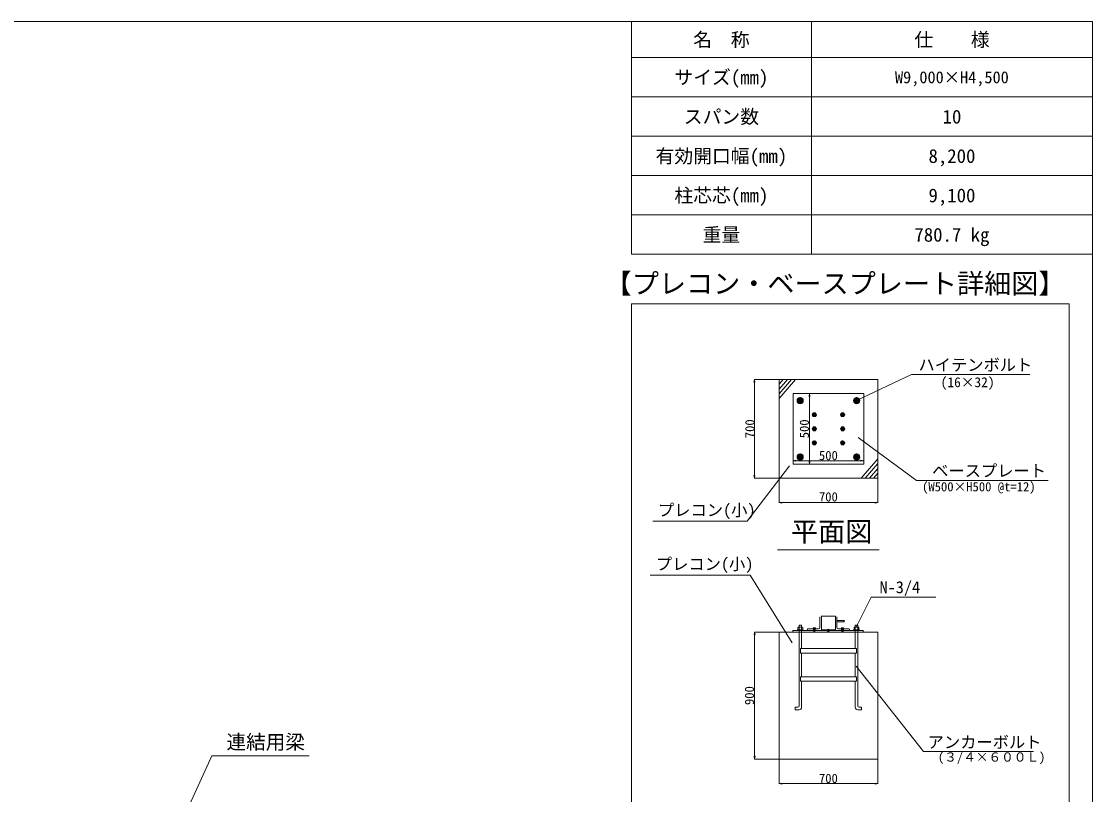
# Model space of a CAD drawing. Units: millimetres, scale not verified. Extents: x -10338 to 10338, y -7128 to 7128.
# Drawn here: x 1594 to 10338, y 814 to 7128 of the extents above; entities that cross this region are included whole.
import ezdxf
from ezdxf.enums import TextEntityAlignment as Align

# ---------------------------------------------------------------- set-up
doc = ezdxf.new("R2010")
doc.units = ezdxf.units.MM
doc.header["$LTSCALE"] = 40
doc.header["$PDMODE"] = 32
doc.header["$PDSIZE"] = 20
doc.linetypes.add('CHAIN2', pattern=[12, 9, -1, 1, -1])
doc.linetypes.add('DOUBLE_CHAIN2', pattern=[12.8, 9, -1, 0.6, -0.6, 0.6, -1])
for name, color, linetype, lineweight in [('0-7_MOJI', 7, 'Continuous', 9), ('0-8_TEXT', 7, 'Continuous', 9), ('0-B_図面枠', 7, 'Continuous', 9)]:
    doc.layers.add(name, color=color, linetype=linetype, lineweight=lineweight)
doc.styles.add('ＭＳ ゴシック', font='')
doc.styles.get('ＭＳ ゴシック').set_extended_font_data('MS Gothic')

msp = doc.modelspace()

# ---------------------------------------------------------------- linework, layer by layer
at = {"layer": '0-7_MOJI'}
for p, q in [((6573.32, 7127.75), (10338.45, 7127.75)), ((6573.32, 7127.75), (6573.32, 5226.88)), ((8043.72, 7127.75), (8043.72, 5226.88)), ((10338.45, 7127.75), (10338.45, 5226.88)), ((6573.32, 6833.97), (10338.45, 6833.97)), ((6573.32, 6512.55), (10338.45, 6512.55)), ((6573.32, 6191.13), (10338.45, 6191.13)), ((6573.32, 5869.71), (10338.45, 5869.71)), ((6573.32, 5548.29), (10338.45, 5548.29)), ((6573.32, 5226.88), (10338.45, 5226.88))]:
    msp.add_line(p, q, dxfattribs=at)
at = {"layer": '0-8_TEXT'}
msp.add_lwpolyline([(2939.27, 670.03), (3148.44, 1131.24), (3943.91, 1131.24)], dxfattribs=at)
at = {"layer": '0-B_図面枠', "color": 134}
for p, q in [((7574.24, 4181.75), (7578.08, 4204.8)), ((7578.08, 4204.8), (7581.92, 4181.75)), ((7574.24, 4181.75), (7581.92, 4181.75)), ((8023.78, 4066.2), (8027.62, 4089.26)), ((8023.78, 4066.2), (8031.46, 4066.2)), ((8027.62, 4089.26), (8031.46, 4066.2)), ((7916.93, 3544.62), (7893.88, 3540.78)), ((7893.88, 3540.78), (7916.93, 3536.94)), ((7916.93, 3544.62), (7916.93, 3536.94)), ((8023.78, 3536.01), (8027.62, 3512.96)), ((8023.78, 3536.01), (8031.46, 3536.01)), ((8027.62, 3512.96), (8031.46, 3536.01)), ((8447.12, 3544.62), (8470.18, 3540.78)), ((8447.12, 3544.62), (8447.12, 3536.94)), ((8470.18, 3540.78), (8447.12, 3536.94)), ((7574.24, 3421.04), (7578.08, 3397.98)), ((7574.24, 3421.04), (7581.92, 3421.04)), ((7578.08, 3397.98), (7581.92, 3421.04)), ((7801.67, 3202.44), (7778.62, 3198.6)), ((7778.62, 3198.6), (7801.67, 3194.76)), ((7801.67, 3202.44), (7801.67, 3194.76)), ((8562.38, 3202.44), (8585.44, 3198.6)), ((8562.38, 3202.44), (8562.38, 3194.76)), ((8585.44, 3198.6), (8562.38, 3194.76)), ((7575.4, 2118.39), (7579.24, 2141.44)), ((7575.4, 2118.39), (7583.08, 2118.39)), ((7579.24, 2141.44), (7583.08, 2118.39)), ((7575.4, 1127.16), (7579.24, 1104.1)), ((7575.4, 1127.16), (7583.08, 1127.16)), ((7579.24, 1104.1), (7583.08, 1127.16)), ((7801.67, 908.22), (7778.62, 904.38)), ((7778.62, 904.38), (7801.67, 900.54)), ((7801.67, 908.22), (7801.67, 900.54)), ((8562.38, 908.22), (8585.44, 904.38)), ((8562.38, 908.22), (8562.38, 900.54)), ((8585.44, 904.38), (8562.38, 900.54))]:
    msp.add_line(p, q, dxfattribs=at)
at = {"layer": '0-B_図面枠'}
for p, q in [((7777.46, 4204.8), (7576.93, 4204.8)), ((7778.62, 4204.8), (8585.44, 4204.8)), ((7778.62, 3397.98), (7778.62, 4204.8)), ((7778.62, 4125.48), (7847, 4204.8)), ((7778.62, 4085.34), (7881.61, 4204.8)), ((7778.62, 4047.97), (7913.83, 4204.8)), ((7778.62, 4164.64), (7813.24, 4204.8)), ((8412.54, 4031.63), (8858.98, 4245.75)), ((8585.44, 4204.8), (8585.44, 3397.98)), ((9825.77, 4245.75), (8858.98, 4245.75)), ((7578.08, 4181.75), (7578.08, 3421.04)), ((7893.88, 3512.96), (7893.88, 4089.26)), ((7893.88, 4089.26), (8470.18, 4089.26)), ((7940.86, 4050.07), (7930.21, 4031.63)), ((7930.21, 4031.63), (7940.86, 4013.19)), ((7962.15, 4050.07), (7940.86, 4050.07)), ((7972.8, 4031.63), (7962.15, 4050.07)), ((7962.15, 4013.19), (7972.8, 4031.63)), ((8027.62, 4089.26), (8026.47, 4089.26)), ((8027.62, 4066.2), (8027.62, 3536.01)), ((8401.9, 4050.07), (8391.25, 4031.63)), ((8391.25, 4031.63), (8401.9, 4013.19)), ((8423.19, 4050.07), (8401.9, 4050.07)), ((8433.84, 4031.63), (8423.19, 4050.07)), ((8423.19, 4013.19), (8433.84, 4031.63)), ((8470.18, 4089.26), (8470.18, 3512.96)), ((7940.86, 4013.19), (7962.15, 4013.19)), ((8401.9, 4013.19), (8423.19, 4013.19)), ((8057.78, 3931.93), (8048.8, 3916.37)), ((8048.8, 3916.37), (8057.78, 3900.81)), ((8075.75, 3931.93), (8057.78, 3931.93)), ((8057.78, 3900.81), (8075.75, 3900.81)), ((8084.73, 3916.37), (8075.75, 3931.93)), ((8075.75, 3900.81), (8084.73, 3916.37)), ((8288.3, 3931.93), (8279.32, 3916.37)), ((8279.32, 3916.37), (8288.3, 3900.81)), ((8306.27, 3931.93), (8288.3, 3931.93)), ((8288.3, 3900.81), (8306.27, 3900.81)), ((8315.25, 3916.37), (8306.27, 3931.93)), ((8306.27, 3900.81), (8315.25, 3916.37)), ((8057.78, 3816.67), (8048.8, 3801.11)), ((8048.8, 3801.11), (8057.78, 3785.55)), ((8075.75, 3816.67), (8057.78, 3816.67)), ((8057.78, 3785.55), (8075.75, 3785.55)), ((8084.73, 3801.11), (8075.75, 3816.67)), ((8075.75, 3785.55), (8084.73, 3801.11)), ((8288.3, 3816.67), (8279.32, 3801.11)), ((8279.32, 3801.11), (8288.3, 3785.55)), ((8306.27, 3816.67), (8288.3, 3816.67)), ((8288.3, 3785.55), (8306.27, 3785.55)), ((8315.25, 3801.11), (8306.27, 3816.67)), ((8306.27, 3785.55), (8315.25, 3801.11)), ((8057.78, 3701.41), (8048.8, 3685.85)), ((8048.8, 3685.85), (8057.78, 3670.29)), ((8075.75, 3701.41), (8057.78, 3701.41)), ((8084.73, 3685.85), (8075.75, 3701.41)), ((8075.75, 3670.29), (8084.73, 3685.85)), ((8288.3, 3701.41), (8279.32, 3685.85)), ((8279.32, 3685.85), (8288.3, 3670.29)), ((8306.27, 3701.41), (8288.3, 3701.41)), ((8315.25, 3685.85), (8306.27, 3701.41)), ((8306.27, 3670.29), (8315.25, 3685.85)), ((8425.19, 3729.13), (8902.29, 3377.73)), ((7940.86, 3589.03), (7930.21, 3570.59)), ((7962.15, 3589.03), (7940.86, 3589.03)), ((7972.8, 3570.59), (7962.15, 3589.03)), ((8057.78, 3670.29), (8075.75, 3670.29)), ((8288.3, 3670.29), (8306.27, 3670.29)), ((8401.9, 3589.03), (8391.25, 3570.59)), ((8423.19, 3589.03), (8401.9, 3589.03)), ((8433.84, 3570.59), (8423.19, 3589.03)), ((7519.67, 3047.7), (7863.24, 3499.92)), ((7893.88, 3539.39), (7893.88, 3541.93)), ((8470.18, 3512.96), (7893.88, 3512.96)), ((8447.12, 3540.78), (7916.93, 3540.78)), ((7930.21, 3570.59), (7940.86, 3552.15)), ((7940.86, 3552.15), (7962.15, 3552.15)), ((7962.15, 3552.15), (7972.8, 3570.59)), ((8391.25, 3570.59), (8401.9, 3552.15)), ((8401.9, 3552.15), (8423.19, 3552.15)), ((8423.19, 3552.15), (8433.84, 3570.59)), ((8585.44, 3554.82), (8450.22, 3397.98)), ((8470.18, 3538.24), (8470.18, 3541.93)), ((8585.44, 3517.45), (8482.44, 3397.98)), ((8585.44, 3477.3), (8517.05, 3397.98)), ((8585.44, 3438.15), (8550.8, 3397.98)), ((7777.46, 3397.98), (7576.93, 3397.98)), ((8585.44, 3397.98), (7778.62, 3397.98)), ((7778.62, 3397.98), (7778.62, 3197.45)), ((8585.44, 3396.83), (8585.44, 3197.45)), ((9974.7, 3377.73), (8902.29, 3377.73)), ((7801.67, 3198.6), (8562.38, 3198.6)), ((7519.67, 3047.7), (6748.76, 3047.7)), ((7767.54, 2812.13), (8596.51, 2812.13)), ((7542.57, 2607.22), (6726.27, 2607.22)), ((7542.57, 2607.22), (7886.13, 2053.68)), ((8531.06, 2425.58), (8411.09, 2187.92)), ((8531.06, 2425.58), (9058.94, 2425.58)), ((7942.6, 1537.86), (7942.6, 2196.12)), ((7944.89, 2198.41), (7960.95, 2198.41)), ((7963.24, 2196.12), (7963.24, 2005.76)), ((8112.87, 2264.33), (8112.87, 2177.9)), ((8239.66, 2270.1), (8122.32, 2270.1)), ((8124.4, 2154.84), (8124.4, 2270.1)), ((8239.66, 2154.84), (8239.66, 2270.1)), ((8251.18, 2264.33), (8251.18, 2177.9)), ((8306.5, 2235.52), (8251.18, 2235.52)), ((8306.5, 2224), (8251.18, 2224)), ((8401.31, 2005.76), (8401.31, 2197.26)), ((8402.46, 2198.41), (8420.8, 2198.41)), ((8421.95, 2197.26), (8421.95, 1537.86)), ((7777.46, 2141.44), (7578.08, 2141.44)), ((7579.24, 2118.39), (7579.24, 1127.16)), ((7778.62, 2141.44), (8585.44, 2141.07)), ((7778.62, 2141.44), (7778.62, 1104.1)), ((8467.23, 2154.84), (7890.98, 2154.84)), ((7890.99, 2155.35), (7890.99, 2141.59)), ((7933.42, 2177.71), (7933.42, 2159.36)), ((7970.12, 2180), (7935.72, 2180)), ((7972.42, 2159.36), (7972.42, 2177.71)), ((8009.15, 2160.61), (8009.15, 2154.84)), ((8354.9, 2154.84), (8009.15, 2154.84)), ((8101.35, 2166.37), (8014.91, 2166.37)), ((8058.42, 2173.27), (8058.42, 2168.68)), ((8074.48, 2175.56), (8060.72, 2175.56)), ((8063.01, 2175.56), (8063.01, 2168.68)), ((8072.18, 2175.56), (8072.18, 2168.68)), ((8076.77, 2168.68), (8076.77, 2173.27)), ((8262.7, 2166.37), (8349.14, 2166.37)), ((8287.78, 2173.27), (8287.78, 2168.68)), ((8303.83, 2175.56), (8290.07, 2175.56)), ((8292.36, 2175.56), (8292.36, 2168.68)), ((8301.54, 2175.56), (8301.54, 2168.68)), ((8306.12, 2168.68), (8306.12, 2173.27)), ((8354.9, 2160.61), (8354.9, 2154.84)), ((8392.13, 2177.71), (8392.13, 2159.36)), ((8428.83, 2180), (8394.42, 2180)), ((8431.12, 2159.36), (8431.12, 2177.71)), ((8466.67, 2155.35), (8466.67, 2141.59)), ((8585.44, 1104.1), (8585.44, 2141.07)), ((7963.24, 1969.06), (7963.24, 1776.4)), ((8401.31, 1776.4), (8401.31, 1969.06)), ((8408.64, 1861.96), (8958.91, 1166.15)), ((7963.24, 1739.7), (7963.24, 1527.53)), ((8401.31, 1527.53), (8401.31, 1739.7)), ((7942.6, 1506.89), (7911.64, 1506.89)), ((8421.95, 1506.89), (8452.91, 1506.89)), ((9856.92, 1166.15), (8958.91, 1166.15)), ((7777.46, 1104.1), (7578.08, 1104.1)), ((7778.62, 1104.1), (8585.44, 1104.1)), ((7778.62, 1103.76), (7778.62, 903.22)), ((8585.44, 1102.6), (8585.44, 903.22)), ((7801.67, 904.38), (8562.38, 904.38))]:
    msp.add_line(p, q, dxfattribs=at)
at = {"layer": '0-B_図面枠', "linetype": 'CHAIN2'}
for p, q in [((7923.84, 4031.63), (7979.17, 4031.63)), ((7951.5, 4059.29), (7951.5, 4003.96)), ((8384.88, 4031.63), (8440.21, 4031.63)), ((8412.54, 4059.29), (8412.54, 4003.96)), ((8066.76, 3935.04), (8066.76, 3897.7)), ((8297.28, 3935.04), (8297.28, 3897.7)), ((8046.54, 3916.37), (8086.99, 3916.37)), ((8277.06, 3916.37), (8317.51, 3916.37)), ((8046.54, 3801.11), (8086.99, 3801.11)), ((8066.76, 3819.78), (8066.76, 3782.44)), ((8277.06, 3801.11), (8317.51, 3801.11)), ((8297.28, 3819.78), (8297.28, 3782.44)), ((8046.54, 3685.85), (8086.99, 3685.85)), ((8066.76, 3704.52), (8066.76, 3667.18)), ((8277.06, 3685.85), (8317.51, 3685.85)), ((8297.28, 3704.52), (8297.28, 3667.18)), ((7951.5, 3598.25), (7951.5, 3542.92)), ((8412.54, 3598.25), (8412.54, 3542.92)), ((7923.84, 3570.59), (7979.17, 3570.59)), ((8384.88, 3570.59), (8440.21, 3570.59))]:
    msp.add_line(p, q, dxfattribs=at)
at = {"layer": '0-B_図面枠', "linetype": 'DOUBLE_CHAIN2'}
for p, q in [((8060.72, 2166.39), (8060.72, 2154.92)), ((8063.01, 2166.39), (8072.18, 2166.39)), ((8063.01, 2164.1), (8072.18, 2166.39)), ((8063.01, 2161.8), (8072.18, 2164.1)), ((8063.01, 2159.51), (8072.18, 2161.8)), ((8063.01, 2157.22), (8072.18, 2159.51)), ((8063.01, 2154.92), (8072.18, 2157.22)), ((8063.01, 2152.63), (8072.18, 2154.92)), ((8063.01, 2150.34), (8072.18, 2152.63)), ((8063.01, 2148.04), (8072.18, 2150.34)), ((8063.01, 2145.75), (8072.18, 2148.04)), ((8063.01, 2143.46), (8072.18, 2145.75)), ((8063.01, 2141.16), (8072.18, 2143.46)), ((8074.48, 2166.39), (8074.48, 2154.92)), ((8124.4, 2160.03), (8239.65, 2160.03)), ((8290.07, 2166.39), (8290.07, 2154.92)), ((8292.36, 2166.39), (8301.54, 2166.39)), ((8292.36, 2164.1), (8301.54, 2166.39)), ((8292.36, 2161.8), (8301.54, 2164.1)), ((8292.36, 2159.51), (8301.54, 2161.8)), ((8292.36, 2157.22), (8301.54, 2159.51)), ((8292.36, 2154.92), (8301.54, 2157.22)), ((8292.36, 2152.63), (8301.54, 2154.92)), ((8292.36, 2150.34), (8301.54, 2152.63)), ((8292.36, 2148.04), (8301.54, 2150.34)), ((8292.36, 2145.75), (8301.54, 2148.04)), ((8292.36, 2143.46), (8301.54, 2145.75)), ((8292.36, 2141.16), (8301.54, 2143.46)), ((8303.83, 2166.39), (8303.83, 2154.92))]:
    msp.add_line(p, q, dxfattribs=at)
at = {"layer": '0-B_図面枠'}
for points in [[(-10338.45, -7127.75), (10338.45, -7127.75), (10338.45, 7127.75), (-10338.45, 7127.75)], [(7911.64, 1506.89), (7911.64, 1527.53), (7932.28, 1527.53)], [(8452.91, 1506.89), (8452.91, 1527.53), (8432.27, 1527.53)]]:
    msp.add_lwpolyline(points, dxfattribs=at)
for points in [[(6573.32, 4821.56), (10148.67, 4821.56), (10148.67, 92.12), (6573.32, 92.12)], [(7928.84, 2159.36), (7977, 2159.36), (7977, 2154.78), (7928.84, 2154.78)], [(8053.84, 2166.39), (8081.36, 2166.39), (8081.36, 2168.68), (8053.84, 2168.68)], [(8283.19, 2166.39), (8310.71, 2166.39), (8310.71, 2168.68), (8283.19, 2168.68)], [(8387.54, 2159.36), (8435.71, 2159.36), (8435.71, 2154.78), (8387.54, 2154.78)], [(7952.92, 1969.06), (8411.63, 1969.06), (8411.63, 2005.76), (7952.92, 2005.76)], [(7952.92, 1739.7), (8411.63, 1739.7), (8411.63, 1776.4), (7952.92, 1776.4)]]:
    msp.add_lwpolyline(points, close=True, dxfattribs=at)
at = {"layer": '0-B_図面枠', "linetype": 'DOUBLE_CHAIN2'}
for points in [[(8072.18, 2168.68), (8072.18, 2141.16), (8063.01, 2141.16), (8063.01, 2168.68)], [(8301.54, 2168.68), (8301.54, 2141.16), (8292.36, 2141.16), (8292.36, 2168.68)]]:
    msp.add_lwpolyline(points, dxfattribs=at)
at = {"layer": '0-B_図面枠'}
for centre, radius in [((7951.5, 4031.63), 25.36), ((7951.5, 4031.63), 18.44), ((7951.5, 4031.63), 14.98), ((7951.5, 4031.63), 12.68), ((7951.5, 4031.63), 11.12), ((8412.54, 4031.63), 25.36), ((8412.54, 4031.63), 18.44), ((8412.54, 4031.63), 14.98), ((8412.54, 4031.63), 12.68), ((8412.54, 4031.63), 11.12), ((8066.76, 3916.37), 15.56), ((8297.28, 3916.37), 15.56), ((8066.76, 3801.11), 15.56), ((8297.28, 3801.11), 15.56), ((8066.76, 3685.85), 15.56), ((8297.28, 3685.85), 15.56), ((7951.5, 3570.59), 25.36), ((7951.5, 3570.59), 18.44), ((7951.5, 3570.59), 14.98), ((8412.54, 3570.59), 25.36), ((8412.54, 3570.59), 18.44), ((8412.54, 3570.59), 14.98), ((7951.5, 3570.59), 12.68), ((7951.5, 3570.59), 11.12), ((8412.54, 3570.59), 12.68), ((8412.54, 3570.59), 11.12)]:
    msp.add_circle(centre, radius, dxfattribs=at)
for centre, radius, start, end in [((7944.89, 2196.12), 2.29, 90, 180), ((7960.95, 2196.12), 2.29, 0, 90), ((8306.5, 2229.76), 5.76, 270, 90), ((8402.46, 2197.26), 1.15, 90, 180), ((8420.8, 2197.26), 1.15, 0, 90), ((7935.72, 2177.71), 2.29, 90, 180), ((7970.12, 2177.71), 2.29, 0, 90), ((8014.91, 2160.61), 5.76, 90, 180), ((8060.72, 2173.27), 2.29, 90, 180), ((8074.48, 2173.27), 2.29, 0, 90), ((8101.35, 2177.9), 11.52, 270, 0), ((8262.7, 2177.9), 11.52, 180, 270), ((8290.07, 2173.27), 2.29, 90, 180), ((8303.83, 2173.27), 2.29, 0, 90), ((8349.14, 2160.61), 5.76, 0, 90), ((8394.42, 2177.71), 2.29, 90, 180), ((8428.83, 2177.71), 2.29, 0, 90), ((7932.28, 1537.86), 10.32, 270, 0), ((7942.6, 1527.53), 20.64, 270, 0), ((8421.95, 1527.53), 20.64, 180, 270), ((8432.27, 1537.86), 10.32, 180, 270)]:
    msp.add_arc(centre, radius, start, end, dxfattribs=at)
at = {"layer": '0-B_図面枠', "linetype": 'DOUBLE_CHAIN2'}
for centre in [(8060.72, 2173.27), (8290.07, 2173.27)]:
    msp.add_arc(centre, 2.29, 90, 180, dxfattribs=at)
at = {"layer": '0-B_図面枠'}
for p in [(7951.5, 4031.63), (8412.54, 4031.63), (8066.76, 3916.37), (8297.28, 3916.37), (8066.76, 3801.11), (8297.28, 3801.11), (8066.76, 3685.85), (8297.28, 3685.85), (7951.5, 3570.59), (8412.54, 3570.59), (8182.03, 2154.84)]:
    msp.add_point(p, dxfattribs=at)

# ---------------------------------------------------------------- texts
at = {"layer": '0-7_MOJI', "style": 'ＭＳ ゴシック'}
for s, height, p in [('名\u3000称', 112.6, (7078.13, 6888.7)), ('仕\u3000\u3000様', 112.6, (8883.9, 6888.7)), ('サイズ(mm)', 112.6, (6924.53, 6581.1)), ('W9,000×H4,500', 97.58, (8725.26, 6593.4)), ('スパン数', 112.6, (7001.33, 6259.68)), ('10', 112.6, (9114.29, 6259.68)), ('有効開口幅(mm)', 112.6, (6770.94, 5938.26)), ('8,200', 112.6, (8999.1, 5938.26)), ('柱芯芯(mm)', 112.6, (6924.53, 5616.84)), ('9,100', 112.6, (8999.1, 5616.84)), ('重量', 112.6, (7154.92, 5295.43)), ('780.7 kg', 112.6, (8883.9, 5295.43))]:
    msp.add_text(s, height=height, dxfattribs=at).set_placement(p, align=Align.BOTTOM_LEFT)
at = {"layer": '0-8_TEXT', "style": 'ＭＳ ゴシック'}
msp.add_text('連結用梁', height=117.3, dxfattribs=at).set_placement((3268.49, 1149.39), align=Align.BOTTOM_LEFT)
at = {"layer": '0-B_図面枠', "style": 'ＭＳ ゴシック'}
for s, height, p in [('【プレコン・ベースプレート詳細図】', 162.2, (6356.14, 4857.6)), ('ハイテンボルト', 97.35, (8916.93, 4245.36)), ('(16×32)', 81.12, (9097.51, 4116.7)), ('500', 75.71, (8104.57, 3522.61)), ('ベースプレート', 97.35, (9028.94, 3380.78)), ('(W500×H500 @t=12)', 75.71, (8946.43, 3267.71)), ('700', 75.71, (8104.57, 3184.91)), ('プレコン(小)', 97.35, (6790.71, 3059.82)), ('平面図', 162.2, (7876.83, 2832)), ('プレコン(小)', 97.35, (6773.28, 2619.35)), ('N-3/4', 97.35, (8599.52, 2429.6)), ('アンカーボルト', 97.35, (8991.74, 1164.66)), ('(３/４×６００Ｌ)', 75.71, (9075.81, 1060.52)), ('700', 75.71, (8104.57, 886.21))]:
    msp.add_text(s, height=height, dxfattribs=at).set_placement(p, align=Align.BOTTOM_LEFT)
for s, p in [('700', (7600.72, 3723.94)), ('500', (8045.78, 3723.65)), ('900', (7597.4, 1545.32))]:
    msp.add_text(s, height=75.71, rotation=90, dxfattribs=at).set_placement(p, align=Align.BOTTOM_LEFT)

doc.saveas('drawing.dxf')
